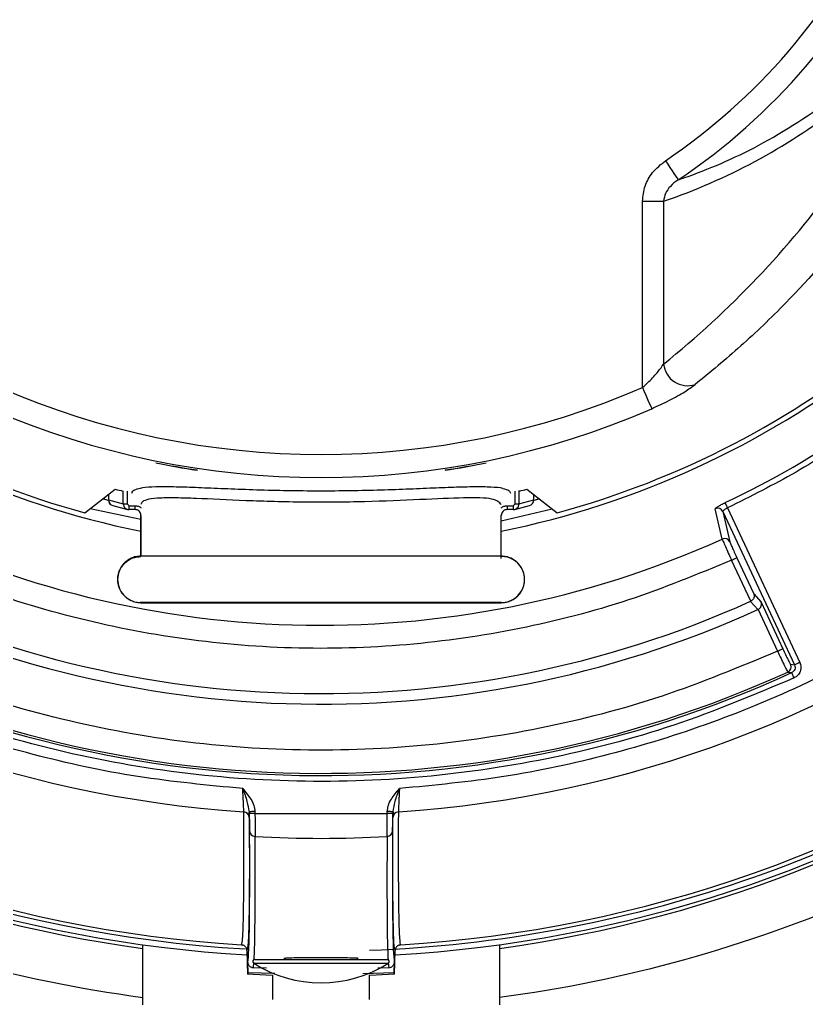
# Model space of a CAD drawing. Extents: x 8 to 113, y 0 to 87.
# Drawn here: x 106.195 to 108.225, y 33.336 to 35.864 of the extents above; entities that cross this region are included whole.
import ezdxf

# ---------------------------------------------------------------- set-up
doc = ezdxf.new("R2010")
doc.units = 0
doc.header["$MEASUREMENT"] = 0
doc.layers.add('OBJECT', color=7, linetype='CONTINUOUS')

msp = doc.modelspace()

# ---------------------------------------------------------------- linework, layer by layer
at = {"layer": 'OBJECT'}
for p, q in [((107.8021, 35.3947), (107.8565, 35.3947)), ((107.8021, 34.9136), (107.8021, 35.3947)), ((107.8565, 35.3947), (107.8565, 34.9743)), ((106.6527, 34.7007), (106.6527, 34.6999)), ((107.2927, 34.7007), (107.2927, 34.6999)), ((106.3631, 34.5901), (106.4417, 34.6509)), ((106.424, 34.6372), (106.424, 34.6234)), ((106.424, 34.6372), (106.424, 34.6234)), ((106.4622, 34.6134), (106.4622, 34.6473)), ((106.4722, 34.6462), (106.4722, 34.6134)), ((107.4735, 34.6134), (107.4735, 34.6462)), ((107.4834, 34.6474), (107.4834, 34.6134)), ((107.5037, 34.6509), (107.5823, 34.5901)), ((107.5216, 34.6234), (107.5216, 34.637)), ((107.5216, 34.6234), (107.5216, 34.637)), ((106.423, 34.6218), (106.4094, 34.6259)), ((106.424, 34.6234), (106.4622, 34.6134)), ((106.424, 34.6234), (106.424, 34.6234)), ((106.4352, 34.6089), (106.4734, 34.5988)), ((106.4622, 34.6134), (106.4722, 34.6134)), ((106.4722, 34.6134), (106.4772, 34.6084)), ((106.4772, 34.6084), (106.4929, 34.6084)), ((106.4772, 34.5984), (106.4772, 34.6084)), ((106.4929, 34.5984), (106.4929, 34.6084)), ((107.4527, 34.6084), (107.4685, 34.6084)), ((107.4527, 34.6084), (107.4527, 34.5984)), ((107.4685, 34.6084), (107.4735, 34.6134)), ((107.4685, 34.6084), (107.4685, 34.5984)), ((107.4723, 34.5988), (107.5105, 34.6089)), ((107.4735, 34.6134), (107.4834, 34.6134)), ((107.4834, 34.6134), (107.5216, 34.6234)), ((107.5216, 34.6234), (107.5216, 34.6234)), ((107.536, 34.6259), (107.5226, 34.6219)), ((106.377, 34.6009), (106.5077, 34.5736)), ((106.4929, 34.5984), (106.4772, 34.5984)), ((106.5077, 34.4773), (106.5077, 34.5856)), ((106.5079, 34.5834), (106.5079, 34.4782)), ((107.4375, 34.5834), (107.4377, 34.5834)), ((107.4377, 34.5697), (107.5691, 34.6003)), ((107.4377, 34.4773), (107.4377, 34.585)), ((107.4377, 34.4782), (107.4377, 34.5834)), ((107.4685, 34.5984), (107.4527, 34.5984)), ((108.008, 34.5223), (107.9899, 34.6006)), ((108.0097, 34.5934), (108.1944, 34.1973)), ((108.0097, 34.5934), (108.0277, 34.515)), ((108.0218, 34.6029), (108.208, 34.2036)), ((107.4377, 34.4782), (106.5077, 34.4782)), ((108.0815, 34.3618), (108.0321, 34.4678)), ((108.0457, 34.4741), (108.0893, 34.3805)), ((108.0893, 34.3805), (108.1082, 34.3593)), ((107.4377, 34.3582), (106.5077, 34.3582)), ((106.5078, 34.3573), (107.4378, 34.3573)), ((106.5203, 34.3586), (106.5079, 34.3583)), ((108.081, 34.3615), (108.0815, 34.3618)), ((108.0999, 34.3403), (108.081, 34.3615)), ((108.1082, 34.3593), (108.1642, 34.2392)), ((108.0999, 34.3403), (108.1004, 34.3405)), ((108.1004, 34.3405), (108.1506, 34.2329)), ((108.1769, 34.1789), (108.1871, 34.1773)), ((108.1842, 34.1989), (108.1944, 34.1973)), ((106.7871, 33.8135), (106.787, 33.8182)), ((106.802, 33.8186), (106.8021, 33.8139)), ((106.8021, 33.8139), (107.1433, 33.8139)), ((107.1433, 33.8139), (107.1434, 33.8186)), ((107.1584, 33.8182), (107.1583, 33.8135)), ((106.5127, 33.1234), (106.5127, 33.4747)), ((106.7674, 33.4745), (106.7703, 33.4736)), ((107.1751, 33.4736), (107.178, 33.4745)), ((107.4327, 33.4747), (107.4327, 33.1234)), ((106.7814, 33.4599), (106.783, 33.3985)), ((107.1624, 33.3985), (107.164, 33.4599)), ((106.7846, 33.4025), (106.7839, 33.4294)), ((106.7981, 33.415), (106.7994, 33.4297)), ((106.7988, 33.4273), (107.1465, 33.4273)), ((106.8015, 33.4365), (107.1439, 33.4365)), ((106.8789, 33.4395), (106.8789, 33.4365)), ((107.0664, 33.4365), (107.0664, 33.4395)), ((107.146, 33.4283), (107.1473, 33.415)), ((107.1615, 33.4294), (107.1608, 33.4025)), ((106.7846, 33.4025), (106.783, 33.3985)), ((106.8534, 33.4), (106.7846, 33.4025)), ((106.8319, 33.4138), (106.7981, 33.415)), ((106.8477, 33.3971), (106.8477, 33.3332)), ((107.1608, 33.4025), (107.0808, 33.3998)), ((107.0977, 33.3332), (107.0977, 33.3971)), ((107.1473, 33.415), (107.1188, 33.4141)), ((107.1624, 33.3985), (107.1608, 33.4025))]:
    msp.add_line(p, q, dxfattribs=at)
at = {"layer": 'OBJECT', "flags": 128}
for points in [[(107.8612, 35.4993), (107.8672, 35.4904), (107.873, 35.4817), (107.8785, 35.4736), (107.8834, 35.4664), (107.8875, 35.4602), (107.8908, 35.4553), (107.8932, 35.4519), (107.8944, 35.45)], [(107.8021, 34.9136), (107.8064, 34.9037), (107.8106, 34.8941), (107.8145, 34.8851), (107.818, 34.8771), (107.821, 34.8703), (107.8233, 34.8649), (107.825, 34.8611), (107.8259, 34.859)], [(108.0218, 34.6029), (108.0207, 34.6054), (108.0195, 34.6077), (108.0185, 34.61), (108.0176, 34.6119), (108.0168, 34.6136), (108.0161, 34.6149), (108.0157, 34.6159), (108.0154, 34.6164)], [(108.0321, 34.4678), (108.0347, 34.469), (108.0372, 34.4702), (108.0395, 34.4713), (108.0416, 34.4722), (108.0433, 34.473), (108.0445, 34.4736), (108.0453, 34.474), (108.0457, 34.4741)], [(108.1506, 34.2329), (108.1532, 34.2341), (108.1557, 34.2353), (108.158, 34.2363), (108.1601, 34.2373), (108.1618, 34.2381), (108.163, 34.2387), (108.1639, 34.2391), (108.1642, 34.2392)], [(108.208, 34.2036), (108.2054, 34.2024), (108.2029, 34.2012), (108.2006, 34.2002), (108.1985, 34.1992), (108.1968, 34.1984), (108.1956, 34.1978), (108.1947, 34.1974), (108.1944, 34.1973)], [(108.1934, 34.1637), (108.1922, 34.1663), (108.191, 34.1689), (108.1899, 34.1712), (108.189, 34.1733), (108.1882, 34.175), (108.1876, 34.1762), (108.1872, 34.177), (108.1871, 34.1773)], [(106.802, 33.8186), (106.7991, 33.8185), (106.7963, 33.8184), (106.7937, 33.8184), (106.7914, 33.8183), (106.7895, 33.8182), (106.7882, 33.8182), (106.7873, 33.8182), (106.787, 33.8182)], [(106.8021, 33.8139), (106.7992, 33.8138), (106.7964, 33.8137), (106.7938, 33.8136), (106.7915, 33.8136), (106.7897, 33.8135), (106.7883, 33.8135), (106.7874, 33.8135), (106.7871, 33.8135)], [(107.1583, 33.8135), (107.158, 33.8135), (107.1571, 33.8135), (107.1557, 33.8135), (107.1539, 33.8136), (107.1516, 33.8136), (107.149, 33.8137), (107.1462, 33.8138), (107.1433, 33.8139)], [(107.1584, 33.8182), (107.1581, 33.8182), (107.1572, 33.8182), (107.1558, 33.8182), (107.154, 33.8183), (107.1517, 33.8184), (107.1491, 33.8184), (107.1463, 33.8185), (107.1434, 33.8186)], [(106.8477, 33.3955), (106.8304, 33.3962), (106.783, 33.3985)], [(107.1624, 33.3985), (107.115, 33.3962), (107.0977, 33.3955)]]:
    msp.add_lwpolyline(points, dxfattribs=at)
at = {"layer": 'OBJECT'}
for centre, radius, start, end in [((106.9727, 36.8182), 1.5902, 303.9666, 334.6002), ((106.9727, 36.8182), 1.6498, 303.9666, 334.6002), ((106.9727, 36.8182), 3.0068, 199.6027, 266.1975), ((106.9727, 36.8182), 3.0068, 273.8025, 340.2009), ((106.9727, 36.8182), 2.3227, 206.4068, 258.4514), ((106.9727, 36.8182), 2.31, 206.5633, 254.6991), ((106.9727, 36.8182), 2.3227, 281.5486, 333.5932), ((106.9727, 36.8182), 2.31, 285.3009, 333.4367), ((106.9716, 36.8182), 3.76, 196.2404, 260.9525), ((106.9716, 36.8182), 3.76, 279.08, 343.759), ((107.9191, 34.9813), 0.063, 186.4319, 287.3446), ((106.9727, 36.8182), 2.0774, 246.4678, 293.5322), ((106.9727, 36.8182), 2.137, 246.4678, 293.5322), ((106.9727, 36.8182), 2.4363, 295.3416, 304.6584), ((106.9727, 36.8182), 2.1415, 258.5215, 261.4064), ((106.9727, 36.7258), 2.051, 258.0074, 261.024), ((106.9727, 36.8182), 2.1415, 278.5936, 281.4785), ((106.9727, 36.7258), 2.051, 278.976, 281.9926), ((106.9727, 36.8182), 2.2314, 256.2335, 256.7565), ((106.9727, 36.8182), 2.2314, 283.2505, 283.7665), ((106.439, 34.6234), 0.015, 180, 255.2757), ((106.439, 34.6234), 0.015, 179.8745, 255.2372), ((107.5066, 34.6234), 0.015, 284.7243, 0), ((107.5066, 34.6234), 0.015, 284.7771, 0.111), ((106.9727, 36.8182), 2.5186, 242.3792, 294.2724), ((107.9962, 34.5869), 0.015, 25.4194, 114.6331), ((108.0142, 34.5086), 0.015, 25.4139, 114.2744), ((107.4383, 34.4178), 0.0595, 269.4673, 90.4695), ((106.9727, 36.8182), 2.6951, 242.2584, 294.2825), ((106.9727, 36.8182), 2.7223, 241.7572, 294.4615), ((106.9727, 36.8182), 2.9067, 241.4467, 294.6952), ((106.9727, 36.8182), 2.901, 241.6184, 294.5249), ((108.1706, 34.1926), 0.015, 294.5633, 24.9734), ((106.9716, 36.8182), 3.5095, 230.0037, 262.4866), ((106.9716, 36.8182), 3.5095, 277.5497, 309.4305), ((106.9716, 36.8182), 3.3845, 233.47, 262.2074), ((106.9727, 36.8182), 3.36, 234.3364, 266.658), ((106.9727, 36.8182), 3.35, 234.4956, 266.4858), ((106.9727, 36.8182), 3.36, 272.132, 305.6636), ((106.9727, 36.8182), 3.35, 273.5142, 305.5044), ((106.9716, 36.8182), 3.3845, 277.8302, 306.5362), ((106.9727, 36.8182), 3.375, 236.7599, 266.7562), ((106.9727, 36.8182), 3.375, 273.2438, 303.2401), ((106.7724, 33.8031), 0.0149, 1.6899, 86.4349), ((107.173, 33.8031), 0.0149, 93.5651, 178.3101), ((106.8031, 33.7691), 0.0149, 181.6957, 267.0447), ((106.9727, 36.8182), 3.0688, 266.8184, 273.1816), ((107.1422, 33.7691), 0.0149, 272.9553, 358.3043), ((106.8015, 33.4315), 0.005, 90, 237.4319), ((106.9727, 33.6994), 0.323, 237.4319, 302.5681), ((107.1439, 33.4315), 0.005, 302.5681, 90)]:
    msp.add_arc(centre, radius, start, end, dxfattribs=at)
for centre, major_axis, ratio, start_param, end_param in [((107.3308, 36.8182), (1.5665, 0), 0.964711, 5.054638, 5.385183), ((106.2631, 36.8182), (2.4885, 0), 0.964711, 5.407313, 5.67616), ((106.4772, 34.6134), (0.0038, 0.0145), 0.999219, 1.827206, 3.399159), ((107.4685, 34.6134), (-0.0038, 0.0145), 0.999219, 2.884026, 4.455979)]:
    msp.add_ellipse(centre, major_axis=major_axis, ratio=ratio, start_param=start_param, end_param=end_param, dxfattribs=at)
for points, knots in [([(106.7705, 33.878), (106.6801, 33.8866), (106.4979, 33.904), (106.2269, 33.9627), (105.9578, 34.0463), (105.6944, 34.1575), (105.4404, 34.2951), (105.2002, 34.4577), (104.9771, 34.643), (104.774, 34.8486), (104.5938, 35.0706), (104.4385, 35.3057), (104.3066, 35.5495), (104.239, 35.7196), (104.2055, 35.804)], [0, 0, 0, 0, 0.080292, 0.161895, 0.244722, 0.329339, 0.414466, 0.5, 0.585539, 0.670666, 0.755278, 0.83811, 0.919711, 1, 1, 1, 1]), ([(109.7344, 35.7891), (109.7006, 35.7053), (109.6324, 35.5362), (109.5, 35.2941), (109.3443, 35.0608), (109.1641, 34.8406), (108.9613, 34.6367), (108.7388, 34.4529), (108.4994, 34.2918), (108.2463, 34.1553), (107.984, 34.0451), (107.7161, 33.9621), (107.4463, 33.9039), (107.2649, 33.8866), (107.1749, 33.878)], [0, 0, 0, 0, 0.080321, 0.16194, 0.244772, 0.329378, 0.414487, 0.5, 0.585518, 0.670628, 0.755228, 0.838065, 0.919682, 1, 1, 1, 1]), ([(107.8944, 35.45), (107.9028, 35.4529), (107.9765, 35.4789), (108.1184, 35.5398), (108.2491, 35.6292), (108.316, 35.6749)], [0, 0, 0, 0, 0.058887, 0.517848, 1, 1, 1, 1]), ([(107.8021, 35.3947), (107.8036, 35.408), (107.8064, 35.4345), (107.8274, 35.4718), (107.8495, 35.4898), (107.8612, 35.4993)], [0, 0, 0, 0, 0.3194609, 0.63801, 1, 1, 1, 1]), ([(107.8944, 35.45), (107.8941, 35.4497), (107.8866, 35.4451), (107.8742, 35.4348), (107.8605, 35.416), (107.8578, 35.4016), (107.8565, 35.3947)], [0, 0, 0, 0, 0.019845, 0.385323, 0.704044, 1, 1, 1, 1]), ([(108.4038, 35.407), (108.3887, 35.3868), (108.3136, 35.2855), (108.1976, 35.1549), (108.0562, 35.0185), (107.9773, 34.9537), (107.9379, 34.9212)], [0, 0, 0, 0, 0.10177, 0.509294, 0.754409, 1, 1, 1, 1]), ([(107.8021, 34.9136), (107.8077, 34.9186), (107.8226, 34.9321), (107.8425, 34.954), (107.8522, 34.968), (107.8565, 34.9743)], [0, 0, 0, 0, 0.248398, 0.664591, 1, 1, 1, 1]), ([(107.8259, 34.859), (107.8415, 34.8661), (107.8726, 34.8804), (107.9129, 34.9032), (107.9297, 34.9153), (107.9379, 34.9212)], [0, 0, 0, 0, 0.339404, 0.678713, 1, 1, 1, 1]), ([(108.3666, 34.802), (108.3112, 34.7653), (108.2003, 34.6919), (108.0813, 34.6326), (108.0218, 34.6029)], [0, 0, 0, 0, 0.499999, 1, 1, 1, 1]), ([(106.5065, 34.6535), (106.5083, 34.6541), (106.5167, 34.6566), (106.5448, 34.6579), (106.5899, 34.6581), (106.647, 34.6561), (106.7128, 34.6533), (106.7865, 34.6504), (106.8652, 34.6481), (106.9468, 34.647), (107.0286, 34.6472), (107.1084, 34.6488), (107.1843, 34.6513), (107.2544, 34.6543), (107.317, 34.6568), (107.3705, 34.6583), (107.4118, 34.6575), (107.4355, 34.6558), (107.4414, 34.6534), (107.4419, 34.6532)], [0, 0, 0, 0, 0.018678, 0.084309, 0.14994, 0.215341, 0.28074, 0.346219, 0.411693, 0.476489, 0.541285, 0.605381, 0.66948, 0.733926, 0.798375, 0.863668, 0.928961, 0.994429, 1, 1, 1, 1]), ([(106.4842, 34.6409), (106.4854, 34.6441), (106.4874, 34.6496), (106.5009, 34.6524), (106.5065, 34.6535)], [0, 0, 0, 0, 0.5829982, 1, 1, 1, 1]), ([(107.4419, 34.6532), (107.448, 34.6515), (107.4589, 34.6485), (107.4605, 34.6432), (107.4612, 34.6409)], [0, 0, 0, 0, 0.562895, 1, 1, 1, 1]), ([(106.4929, 34.6084), (106.4958, 34.6081), (106.5013, 34.6076), (106.5059, 34.6046), (106.5081, 34.6031)], [0, 0, 0, 0, 0.5167666, 1, 1, 1, 1]), ([(107.4377, 34.6114), (107.4328, 34.617), (107.4231, 34.6283), (107.3463, 34.6296), (107.2319, 34.6242), (107.087, 34.618), (106.9288, 34.6166), (106.7755, 34.6211), (106.6661, 34.6267), (106.5971, 34.6289), (106.5425, 34.6284), (106.5115, 34.6229), (106.5085, 34.614), (106.5077, 34.6114)], [0, 0, 0, 0, 0.105033, 0.210077, 0.315293, 0.422191, 0.529422, 0.636068, 0.742985, 0.796832, 0.850673, 0.956732, 1, 1, 1, 1]), ([(107.4373, 34.603), (107.4396, 34.6045), (107.4443, 34.6076), (107.4499, 34.6081), (107.4527, 34.6084)], [0, 0, 0, 0, 0.493635, 1, 1, 1, 1]), ([(107.9899, 34.6006), (107.9902, 34.6012), (107.9908, 34.6025), (107.9965, 34.6064), (108.005, 34.6113), (108.012, 34.6147), (108.0154, 34.6164)], [0, 0, 0, 0, 0.250083, 0.499963, 0.749387, 1, 1, 1, 1]), ([(106.5077, 34.5856), (106.5077, 34.5859), (106.5075, 34.588), (106.5059, 34.5915), (106.5025, 34.5953), (106.498, 34.5979), (106.4946, 34.5982), (106.4929, 34.5984)], [0, 0, 0, 0, 0.05097, 0.288135, 0.525357, 0.76266, 1, 1, 1, 1]), ([(107.4527, 34.5984), (107.451, 34.5982), (107.4477, 34.5979), (107.4432, 34.5953), (107.4398, 34.5915), (107.438, 34.5872), (107.4378, 34.5845), (107.4377, 34.5834)], [0, 0, 0, 0, 0.214777, 0.429519, 0.64419, 0.858809, 1, 1, 1, 1]), ([(108.0218, 34.6029), (108.0201, 34.6021), (108.0175, 34.6008), (108.0146, 34.5989), (108.0122, 34.5972), (108.0106, 34.5956), (108.0097, 34.5942), (108.0097, 34.5937), (108.0097, 34.5934)], [0, 0, 0, 0, 0.242839, 0.369675, 0.499983, 0.71786, 0.850975, 1, 1, 1, 1]), ([(108.0321, 34.4678), (107.9441, 34.4315), (107.7665, 34.3582), (107.4844, 34.2861), (107.193, 34.2437), (106.8966, 34.2356), (106.6011, 34.2612), (106.3127, 34.3207), (106.0354, 34.4092), (105.8624, 34.4929), (105.7767, 34.5343)], [0, 0, 0, 0, 0.122189, 0.246757, 0.372961, 0.5, 0.627039, 0.753243, 0.877811, 1, 1, 1, 1]), ([(108.008, 34.5223), (108.0086, 34.5206), (108.0098, 34.5174), (108.0157, 34.5039), (108.0233, 34.4868), (108.0292, 34.4741), (108.0321, 34.4678)], [0, 0, 0, 0, 0.261561, 0.515418, 0.761562, 1, 1, 1, 1]), ([(108.0277, 34.515), (108.0281, 34.5139), (108.0289, 34.5115), (108.0331, 34.5018), (108.0388, 34.4889), (108.0434, 34.4791), (108.0457, 34.4741)], [0, 0, 0, 0, 0.250002, 0.499946, 0.749559, 1, 1, 1, 1]), ([(106.5077, 34.4782), (106.5033, 34.4779), (106.4946, 34.4774), (106.4824, 34.4731), (106.4717, 34.4668), (106.4601, 34.4561), (106.4503, 34.4399), (106.4465, 34.4182), (106.4503, 34.3966), (106.4601, 34.3803), (106.4718, 34.3697), (106.4825, 34.3633), (106.4946, 34.3591), (106.5033, 34.3585), (106.5077, 34.3582)], [0, 0, 0, 0, 0.07021, 0.138253, 0.20413, 0.267838, 0.388203, 0.499998, 0.611865, 0.732255, 0.795959, 0.861817, 0.929832, 1, 1, 1, 1]), ([(106.5079, 34.3583), (106.5048, 34.3581), (106.4973, 34.3575), (106.4851, 34.3614), (106.4708, 34.369), (106.459, 34.3812), (106.4511, 34.3961), (106.4476, 34.4107), (106.4479, 34.4255), (106.4514, 34.4391), (106.4576, 34.451), (106.466, 34.4609), (106.4757, 34.4684), (106.4894, 34.4755), (106.5006, 34.4766), (106.5079, 34.4773)], [0, 0, 0, 0, 0.0491132, 0.1202507, 0.2002246, 0.3057203, 0.3853909, 0.4666118, 0.5437738, 0.6179563, 0.6891568, 0.7573788, 0.8226178, 0.88488, 1, 1, 1, 1]), ([(107.4377, 34.3582), (107.4421, 34.3585), (107.4507, 34.3591), (107.4629, 34.3633), (107.4736, 34.3697), (107.4853, 34.3803), (107.4951, 34.3966), (107.4989, 34.4182), (107.4951, 34.4399), (107.4853, 34.4561), (107.4737, 34.4668), (107.4629, 34.4731), (107.4507, 34.4774), (107.4421, 34.4779), (107.4377, 34.4782)], [0, 0, 0, 0, 0.070165, 0.138176, 0.204033, 0.267736, 0.388129, 0.500002, 0.611791, 0.732154, 0.795863, 0.86174, 0.929786, 1, 1, 1, 1]), ([(107.4378, 34.4723), (107.4378, 34.473), (107.4378, 34.4743), (107.4378, 34.476), (107.4378, 34.4771), (107.4378, 34.4773), (107.4378, 34.4773)], [0, 0, 0, 0, 0.249932, 0.499767, 0.749898, 1, 1, 1, 1]), ([(108.0893, 34.3805), (108.0898, 34.3791), (108.0907, 34.3761), (108.0901, 34.3717), (108.0884, 34.3681), (108.0865, 34.3655), (108.0842, 34.3633), (108.0824, 34.3623), (108.0815, 34.3618)], [0, 0, 0, 0, 0.249933, 0.499465, 0.642308, 0.77169, 0.889911, 1, 1, 1, 1]), ([(108.1004, 34.3405), (108.1013, 34.341), (108.1031, 34.3421), (108.1054, 34.3443), (108.1073, 34.3468), (108.1089, 34.3503), (108.1096, 34.3547), (108.1087, 34.3577), (108.1082, 34.3593)], [0, 0, 0, 0, 0.110077, 0.228293, 0.357673, 0.500537, 0.727616, 1, 1, 1, 1]), ([(108.1506, 34.2329), (108.0522, 34.1918), (107.8534, 34.109), (107.5372, 34.0278), (107.2104, 33.9805), (106.8777, 33.9723), (106.5464, 34.0027), (106.2234, 34.0717), (105.9134, 34.1737), (105.7205, 34.2696), (105.6251, 34.3171)], [0, 0, 0, 0, 0.12209, 0.246641, 0.372888, 0.5, 0.627112, 0.753359, 0.87791, 1, 1, 1, 1]), ([(108.1934, 34.1637), (108.0909, 34.1206), (107.884, 34.0336), (107.5544, 33.9486), (107.2134, 33.8994), (106.8664, 33.8916), (106.5209, 33.9246), (106.1843, 33.9984), (105.8618, 34.1071), (105.6617, 34.2089), (105.5627, 34.2592)], [0, 0, 0, 0, 0.122008, 0.246545, 0.372827, 0.5, 0.627173, 0.753455, 0.877992, 1, 1, 1, 1]), ([(108.1506, 34.2329), (108.1537, 34.2262), (108.1585, 34.216), (108.1644, 34.2034), (108.1699, 34.1921), (108.1752, 34.1815), (108.1763, 34.1798), (108.1769, 34.1789)], [0, 0, 0, 0, 0.234934, 0.363998, 0.500462, 0.75023, 1, 1, 1, 1]), ([(108.1642, 34.2392), (108.1667, 34.2339), (108.1716, 34.2234), (108.1781, 34.2101), (108.1828, 34.2008), (108.1838, 34.1996), (108.1842, 34.1989)], [0, 0, 0, 0, 0.250033, 0.499873, 0.7492491, 1, 1, 1, 1]), ([(108.208, 34.2036), (108.2093, 34.1999), (108.2118, 34.1923), (108.2097, 34.1804), (108.2035, 34.1699), (108.1968, 34.1658), (108.1934, 34.1637)], [0, 0, 0, 0, 0.250469, 0.500069, 0.749605, 1, 1, 1, 1]), ([(108.1944, 34.1973), (108.1951, 34.1954), (108.1963, 34.1916), (108.1953, 34.1857), (108.1922, 34.1804), (108.1888, 34.1784), (108.1871, 34.1773)], [0, 0, 0, 0, 0.250763, 0.500084, 0.749794, 1, 1, 1, 1]), ([(106.7733, 33.8181), (106.7732, 33.8196), (106.7731, 33.8228), (106.7725, 33.8364), (106.7718, 33.8515), (106.7711, 33.8654), (106.7707, 33.8736), (106.7705, 33.878)], [0, 0, 0, 0, 0.243101, 0.499284, 0.717496, 0.850802, 1, 1, 1, 1]), ([(106.7705, 33.878), (106.7745, 33.8668), (106.7818, 33.8467), (106.7854, 33.827), (106.787, 33.8182)], [0, 0, 0, 0, 0.5522491, 1, 1, 1, 1]), ([(106.7705, 33.878), (106.7779, 33.8692), (106.7892, 33.8559), (106.7999, 33.8353), (106.8013, 33.8239), (106.802, 33.8186)], [0, 0, 0, 0, 0.5008141, 0.7666529, 1, 1, 1, 1]), ([(107.1434, 33.8186), (107.1441, 33.8239), (107.1455, 33.8353), (107.1561, 33.8559), (107.1675, 33.8692), (107.1749, 33.878)], [0, 0, 0, 0, 0.23323, 0.49919, 1, 1, 1, 1]), ([(107.1584, 33.8182), (107.16, 33.827), (107.1636, 33.8467), (107.1709, 33.8668), (107.1749, 33.878)], [0, 0, 0, 0, 0.4477509, 1, 1, 1, 1]), ([(107.1749, 33.878), (107.1747, 33.8736), (107.1743, 33.8654), (107.1736, 33.8515), (107.1729, 33.8364), (107.1723, 33.8228), (107.1722, 33.8196), (107.1721, 33.8181)], [0, 0, 0, 0, 0.1492183, 0.2825414, 0.5008123, 0.7569314, 1, 1, 1, 1]), ([(106.7673, 33.4745), (106.768, 33.4759), (106.7694, 33.4785), (106.771, 33.5005), (106.7722, 33.5357), (106.773, 33.5857), (106.7735, 33.6505), (106.7736, 33.7269), (106.7734, 33.7881), (106.7733, 33.8181)], [0, 0, 0, 0, 0.144222, 0.287378, 0.429468, 0.575454, 0.722208, 0.863723, 1, 1, 1, 1]), ([(106.7873, 33.8036), (106.7875, 33.7504), (106.7878, 33.6439), (106.7868, 33.5395), (106.7848, 33.472), (106.7826, 33.464), (106.7814, 33.4599)], [0, 0, 0, 0, 0.249972, 0.5, 0.749997, 1, 1, 1, 1]), ([(106.787, 33.8182), (106.7871, 33.8145), (106.7873, 33.8073), (106.7873, 33.8048), (106.7873, 33.8036)], [0, 0, 0, 0, 0.498583, 1, 1, 1, 1]), ([(106.7871, 33.8135), (106.7873, 33.808), (106.7876, 33.7971), (106.7879, 33.7829), (106.7881, 33.7723), (106.7882, 33.7699), (106.7882, 33.7686)], [0, 0, 0, 0, 0.2505042, 0.50008, 0.7500058, 1, 1, 1, 1]), ([(106.8021, 33.8139), (106.8021, 33.8095), (106.8022, 33.8012), (106.8023, 33.7873), (106.8023, 33.7723), (106.8024, 33.7589), (106.8024, 33.7557), (106.8024, 33.7542)], [0, 0, 0, 0, 0.150459, 0.284203, 0.500792, 0.757103, 1, 1, 1, 1]), ([(107.143, 33.7542), (107.143, 33.7557), (107.143, 33.7589), (107.143, 33.7724), (107.1431, 33.7873), (107.1432, 33.8012), (107.1432, 33.8095), (107.1433, 33.8139)], [0, 0, 0, 0, 0.242989, 0.499425, 0.715907, 0.849596, 1, 1, 1, 1]), ([(107.1572, 33.7686), (107.1572, 33.7699), (107.1572, 33.7723), (107.1575, 33.7829), (107.1578, 33.7971), (107.1581, 33.808), (107.1583, 33.8135)], [0, 0, 0, 0, 0.2504251, 0.5000441, 0.749984, 1, 1, 1, 1]), ([(107.164, 33.4599), (107.1628, 33.464), (107.1606, 33.472), (107.1586, 33.5396), (107.1576, 33.644), (107.1579, 33.7504), (107.1581, 33.8036)], [0, 0, 0, 0, 0.25003, 0.500058, 0.750055, 1, 1, 1, 1]), ([(107.1581, 33.8036), (107.1581, 33.8048), (107.1581, 33.8072), (107.1583, 33.8145), (107.1584, 33.8182)], [0, 0, 0, 0, 0.498255, 1, 1, 1, 1]), ([(107.1721, 33.8181), (107.172, 33.7917), (107.1718, 33.7382), (107.1718, 33.6695), (107.1722, 33.6086), (107.1728, 33.5592), (107.1737, 33.5211), (107.1748, 33.4944), (107.1762, 33.4776), (107.1774, 33.4755), (107.178, 33.4745)], [0, 0, 0, 0, 0.118989, 0.241992, 0.369009, 0.500039, 0.623805, 0.748387, 0.873785, 1, 1, 1, 1]), ([(106.7839, 33.4294), (106.7847, 33.4382), (106.7865, 33.4558), (106.788, 33.5261), (106.7887, 33.6255), (106.7884, 33.7209), (106.7882, 33.7686)], [0, 0, 0, 0, 0.250003, 0.5, 0.750017, 1, 1, 1, 1]), ([(106.7999, 33.4361), (106.8004, 33.4458), (106.8013, 33.4658), (106.8021, 33.5152), (106.8026, 33.5801), (106.8028, 33.6591), (106.8025, 33.7229), (106.8024, 33.7542)], [0, 0, 0, 0, 0.1905705, 0.3911126, 0.6018877, 0.80485, 1, 1, 1, 1]), ([(107.143, 33.7542), (107.1429, 33.7273), (107.1427, 33.6726), (107.1427, 33.6027), (107.143, 33.5418), (107.1436, 33.4929), (107.1444, 33.457), (107.1452, 33.4426), (107.1455, 33.4362)], [0, 0, 0, 0, 0.166187, 0.338091, 0.515711, 0.692033, 0.864081, 1, 1, 1, 1]), ([(107.1572, 33.7686), (107.157, 33.7209), (107.1567, 33.6255), (107.1574, 33.5261), (107.1589, 33.4558), (107.1607, 33.4382), (107.1615, 33.4294)], [0, 0, 0, 0, 0.249981, 0.5, 0.749995, 1, 1, 1, 1]), ([(106.7814, 33.4599), (106.7812, 33.4616), (106.7809, 33.4641), (106.7794, 33.4672), (106.778, 33.4692), (106.7762, 33.471), (106.7742, 33.4724), (106.7722, 33.4735), (106.7709, 33.4738), (106.7703, 33.4739)], [0, 0, 0, 0, 0.2628209, 0.3927913, 0.522798, 0.6527855, 0.7827647, 0.9127607, 1, 1, 1, 1]), ([(107.1751, 33.4738), (107.1744, 33.4737), (107.1729, 33.4734), (107.1709, 33.4723), (107.1689, 33.4708), (107.1672, 33.4689), (107.1658, 33.4669), (107.1644, 33.4639), (107.1641, 33.4615), (107.164, 33.4599)], [0, 0, 0, 0, 0.1047139, 0.2347263, 0.3647465, 0.4947476, 0.6247544, 0.7547766, 1, 1, 1, 1]), ([(106.7981, 33.415), (106.7971, 33.4151), (106.7951, 33.4153), (106.7923, 33.4163), (106.79, 33.4177), (106.7874, 33.4199), (106.7856, 33.4226), (106.7842, 33.426), (106.784, 33.4281), (106.7839, 33.4294)], [0, 0, 0, 0, 0.152013, 0.292181, 0.422093, 0.539464, 0.752408, 0.836068, 1, 1, 1, 1]), ([(106.8762, 33.4396), (106.8773, 33.4399), (106.8794, 33.4407), (106.896, 33.4413), (106.9205, 33.4416), (106.9511, 33.4417), (106.9841, 33.4417), (107.0157, 33.4417), (107.0427, 33.4414), (107.0611, 33.4409), (107.0697, 33.4402), (107.0683, 33.4397), (107.068, 33.4396)], [0, 0, 0, 0, 0.1074119, 0.2148258, 0.3221973, 0.4295594, 0.5369298, 0.6443045, 0.7516773, 0.859042, 0.9664053, 1, 1, 1, 1]), ([(107.1615, 33.4294), (107.1614, 33.428), (107.1611, 33.4259), (107.1598, 33.4227), (107.1583, 33.4204), (107.1562, 33.4183), (107.1541, 33.4169), (107.1511, 33.4154), (107.1488, 33.4151), (107.1473, 33.415)], [0, 0, 0, 0, 0.171872, 0.256728, 0.427736, 0.526486, 0.654996, 0.783434, 1, 1, 1, 1])]:
    msp.add_open_spline(points, degree=3, knots=knots, dxfattribs=at)

doc.saveas('drawing.dxf')
